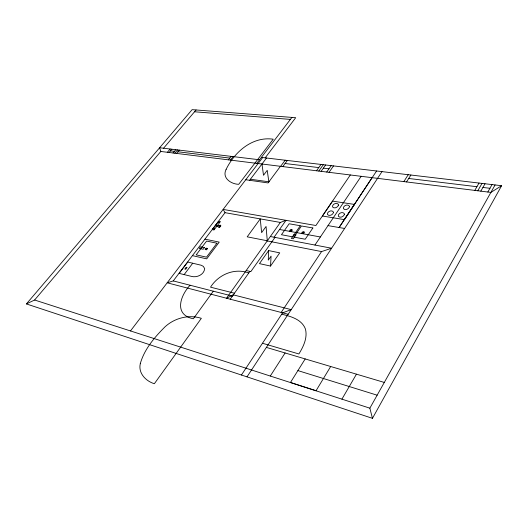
<?xml version="1.0" encoding="UTF-8"?>
<svg xmlns="http://www.w3.org/2000/svg" width="528" height="528" viewBox="0 0 528 528"><rect width="100%" height="100%" fill="white"/><g stroke="black" fill="none" stroke-linecap="round" stroke-linejoin="round"><path stroke-width="0.79" d="M268.646 250.582L268.264 260.126L271.069 256.126L270.541 266.059L259.453 263.63L268.646 250.582L279.715 252.853L270.541 266.059M265.168 157.852L295.693 117.698L192.113 109.659L26.4 303.923L372.451 418.341L501.6 185.711L261.367 157.403M372.451 418.341L369.864 408.17L495.079 184.945M487.839 192.02L492.03 184.582M480.81 191.149L485.021 183.757M477.8 190.78L482.011 183.401M474.797 190.403L479.021 183.051M341.92 399.148L356.446 374.174M316.015 390.786L330.706 366.465M290.446 382.516L305.21 358.901M406.52 181.936L410.896 175.019M403.847 181.606L408.23 174.709M270.303 376.015L285.107 352.955M246.998 376.867L381.995 171.62M339.128 227.528L372.082 177.665M281.167 312.451L321.565 251.579L331.604 248.233L270.356 236.518M241.428 375.019L282.625 312.833L291.218 309.632L233.303 294.855L226.505 298.234L280.355 222.44L286.024 220.321L274.065 237.224M339.088 227.522L376.589 170.98M314.952 245.045L361.159 176.299M350.335 174.966L315.902 225.509L223.139 209.411L225.034 212.678L280.355 222.44M329.043 172.326L333.538 165.904M326.707 172.036L331.208 165.634M230.228 299.204L249.902 271.385M321.103 171.343L325.611 164.974M275.002 237.402L250.846 271.597L246.187 270.534M316.503 170.768L321.011 164.432M318.8 171.059L323.308 164.703M213.305 291.192L193.334 318.78C173.679 314.813 180.16 295.799 190.073 285.232M282.797 166.591L287.331 160.459M280.441 166.3L268.085 182.939L245.758 179.751M280.645 166.327L285.186 160.208M184.14 274.606L191.426 276.375C196.871 277.926 204.112 274.652 204.679 268.627L203.32 266.356L201.142 265.221L187.73 262.04L179.131 273.372L184.14 274.606L192.74 263.208M217.457 226.228L217.998 225.509M288.169 314.272L167.185 282.803L173.243 280.916L225.034 212.678M249.586 180.332L266.528 158.011M216.929 226.123L214.012 229.97L212.315 229.64L218.691 221.245L220.381 221.562L217.47 225.41M256.813 163.37L291.905 117.407M130.482 330.944L262.673 157.555M228.433 159.845L231.178 156.367M230.38 160.09L233.119 156.605M176.55 153.41L179.296 150.124M173.065 152.975L175.804 149.708M174.801 153.193L177.547 149.912M167.402 152.275L170.148 149.028M169.125 152.486L171.871 149.233M26.4 303.923L34.617 300.01L160.822 151.463L490.895 192.403L501.6 185.711M163.568 148.236L196.079 109.963M231.495 295.858L233.303 294.855M290.479 231.469L291.964 230.815L292.248 229.878L291.865 229.482L289.991 230.063L289.7 231L290.09 231.396M302.564 233.68L304.069 233.02L304.346 232.069L303.943 231.667L302.042 232.254L301.765 233.204L302.161 233.607M194.535 111.778L290.374 119.407M259.545 159.779L159.608 147.754L160.822 151.463M285.067 163.515L318.76 167.594M323.36 168.148L328.964 168.828M408.718 178.471L476.916 186.714M482.922 187.447L489.938 188.291M170.498 150.856L174.438 151.338M177.923 151.767L229.805 158.103M250.424 179.23L268.917 181.817M328 225.621L344.606 228.466M279.563 229.489L320.377 236.966M218.005 222.143L219.721 222.433M215.774 225.086L218.17 225.542L220.499 225.146L220.882 225.826L220.037 226.948L218.843 227.33L217.622 226.261L215.233 225.799M212.969 228.789L214.658 229.119M267.326 240.781L247.196 236.834L260.258 218.896L261.631 232.63L266.059 226.466L267.287 240.775M267.221 240.92L321.565 251.579M204.943 239.151L219.226 242.101L206.719 258.865L192.43 255.638M248.78 272.969C234.439 267.683 218.486 274.567 210.527 287.166L234.465 293.218M173.243 280.916L232.426 296.096M281.708 314.219C290.789 316.331 301.805 319.374 305.441 329.036C307.699 337.861 303.409 346.599 298.894 353.965L262.469 343.253M266.376 347.398L384.292 382.437M297.904 370.59L377.144 395.188M290.473 382.477L316.048 390.727M34.617 300.01L369.864 408.17M268.858 181.903L267.221 170.346L263.512 175.283L261.974 164.01M140.276 363.7C138.072 373.19 145.847 381.137 154.354 383.731L201.346 318.318C188.773 314.325 174.715 317.962 165.059 326.786C154.585 337.227 144.329 349.206 140.276 363.7M303.791 232.313L303.23 233.125L302.32 232.96L302.874 232.148L303.791 232.313M291.707 230.122L291.146 230.921L290.248 230.756L290.809 229.957L291.707 230.122M207.035 248.681L206.441 249.467L205.649 249.295L206.237 248.51L207.035 248.681M207.55 248.45L206.521 249.823L205.128 249.526L206.158 248.153L207.55 248.45M226.116 169.396C221.694 177.929 231.073 184.173 238.709 184.312L273.233 139.194C252.516 136.217 234.63 151.82 226.116 169.396M213.965 228.518L213.827 228.954L213.965 228.518M220.486 225.502C219.074 228.697 217.892 226.73 220.486 225.502M349.417 206.804C348.843 209.134 344.995 210.731 343.391 208.6C342.83 205.788 347.609 203.709 349.312 206.006L349.417 206.804M344.375 214.388C343.801 216.737 339.92 218.361 338.323 216.183C337.762 213.345 342.58 211.226 344.276 213.576L344.375 214.388M338.468 205.141C337.887 207.418 334.105 209.042 332.521 206.923C332.006 204.158 336.706 202.079 338.382 204.349L338.468 205.141M333.406 212.639C332.831 214.936 329.01 216.579 327.439 214.421C326.918 211.636 331.65 209.51 333.326 211.834L333.406 212.639M218.869 222.308L218.401 222.671L218.869 222.308M354.479 204.415L344.408 219.628L322.443 216.025L332.581 201.148L354.479 204.415M312.88 227.984L305.21 239.23L293.786 237.085L301.475 225.977L312.88 227.984M294.142 234.412L291.35 238.432L293.278 238.795L296.063 234.762L294.142 234.412M300.307 225.74L292.618 236.834L281.45 234.736L289.159 223.773L300.307 225.74M216.916 243.217L206.494 257.162L196.178 254.852L206.606 241.072L216.916 243.217M204.428 247.612L203.174 249.269L199.274 248.424L200.521 246.774L204.428 247.612M186.206 267.28L184.84 269.082L185.684 269.287L187.051 267.478L186.206 267.28"/></g></svg>
